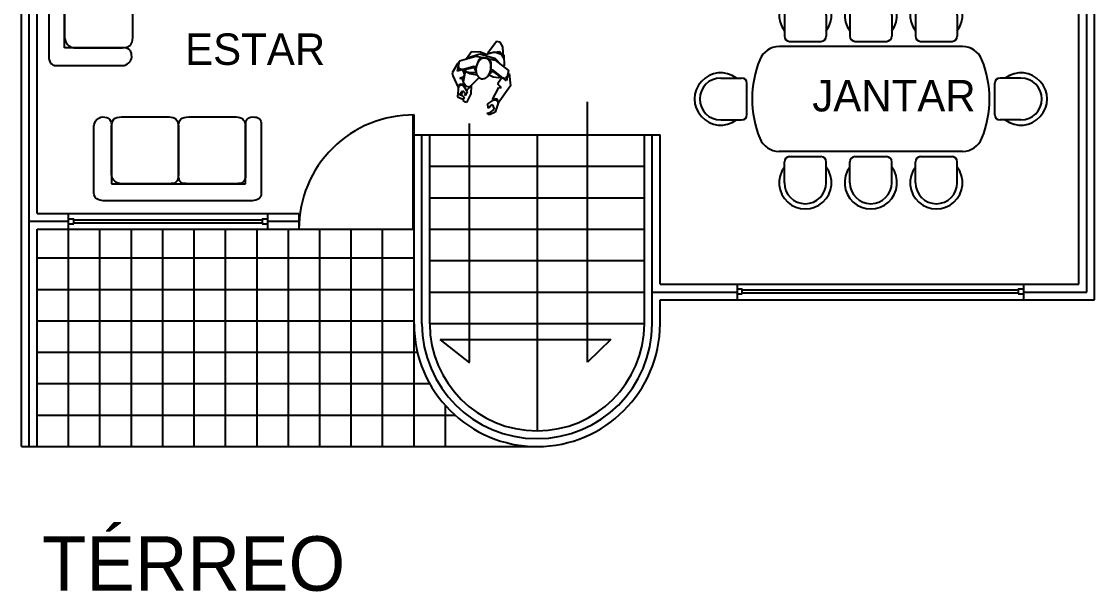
# Model space of a CAD drawing. Header units: millimetres. Extents: x 686.5 to 717.1, y 236.1 to 261.6.
# Drawn here: x 708.612 to 711.175, y 240.579 to 241.94 of the extents above; entities that cross this region are included whole.
import ezdxf

# ---------------------------------------------------------------- set-up
doc = ezdxf.new("R2010")
doc.units = ezdxf.units.MM
doc.linetypes.add('ACAD_ISO04W100', pattern=[30.5, 24, -3, 0.5, -3])
for name, color, linetype in [('3', 1, 'Continuous'), ('EJE', 4, 'ACAD_ISO04W100'), ('ESCALERAS', 5, 'Continuous'), ('LETREROS', 31, 'Continuous'), ('MUE', 2, 'Continuous'), ('MURO1', 3, 'Continuous'), ('PUERTAS', 191, 'Continuous'), ('VENTANAS', 111, 'Continuous')]:
    doc.layers.add(name, color=color, linetype=linetype)

# ---------------------------------------------------------------- blocks, each defined once
blk = doc.blocks.new('PERSON')
at = {"layer": '3', "color": 2, "linetype": 'Continuous'}
for p, q in [((-0.267, 0.155), (-0.255, 0.255)), ((-0.255, 0.255), (-0.208, 0.292)), ((-0.208, 0.267), (-0.243, 0.23)), ((-0.243, 0.23), (-0.22, 0.192)), ((-0.208, 0.292), (-0.184, 0.28)), ((-0.184, 0.28), (-0.208, 0.267)), ((-0.196, 0.217), (-0.184, 0.23)), ((-0.196, 0.205), (-0.196, 0.217)), ((-0.184, 0.23), (-0.172, 0.192)), ((0.006, 0.13), (0.03, 0.217)), ((0.03, 0.217), (0.042, 0.217)), ((0.042, 0.217), (0.065, 0.205)), ((-0.338, 0.005), (-0.267, 0.167)), ((-0.267, 0.167), (-0.255, 0.13)), ((-0.243, 0.142), (-0.267, 0.155)), ((-0.255, 0.13), (-0.232, 0.13)), ((-0.208, 0.142), (-0.243, 0.017)), ((-0.22, 0.142), (-0.243, 0.142)), ((-0.232, 0.13), (-0.208, 0.142)), ((-0.22, 0.192), (-0.196, 0.205)), ((-0.172, 0.192), (-0.22, 0.142)), ((0.018, 0.055), (0.006, 0.13)), ((0.053, 0.105), (0.018, 0.055)), ((0.053, 0.155), (0.042, 0.117)), ((0.042, 0.117), (0.089, 0.067)), ((0.077, 0.192), (0.053, 0.18)), ((0.053, 0.18), (0.077, 0.167)), ((0.065, 0.142), (0.053, 0.155)), ((0.089, 0.067), (0.053, 0.105)), ((0.065, 0.205), (0.072, 0.19)), ((0.065, 0.13), (0.065, 0.142)), ((0.089, 0.117), (0.065, 0.13)), ((0.125, 0.18), (0.077, 0.192)), ((0.077, 0.167), (0.113, 0.155)), ((0.084, 0.165), (0.089, 0.155)), ((0.113, 0.155), (0.089, 0.117)), ((0.089, 0.155), (0.089, 0.117)), ((0.137, 0.08), (0.125, 0.18)), ((-0.35, -0.02), (-0.338, 0.005)), ((-0.267, 0.017), (-0.255, 0.005)), ((-0.243, 0.017), (-0.267, 0.017)), ((-0.255, 0.005), (-0.232, -0.008)), ((0.006, 0.03), (-0.041, -0.039)), ((0.03, 0.067), (0.006, 0.03)), ((0.065, 0.067), (0.03, 0.067)), ((0.101, 0.03), (0.065, 0.067)), ((0.077, 0.067), (0.113, 0.005)), ((0.101, 0.055), (0.077, 0.067)), ((0.089, 0.067), (0.113, 0.067)), ((0.125, 0.055), (0.101, 0.055)), ((0.101, -0.07), (0.101, 0.03)), ((0.113, 0.067), (0.137, 0.08)), ((0.113, 0.005), (0.137, 0.005)), ((0.137, 0.092), (0.125, 0.055)), ((0.137, 0.005), (0.125, -0.008)), ((0.208, -0.008), (0.137, 0.092)), ((-0.315, -0.133), (-0.35, -0.02)), ((-0.291, -0.083), (-0.315, -0.133)), ((-0.303, -0.158), (-0.303, -0.058)), ((-0.303, -0.058), (-0.16, -0.133)), ((-0.255, -0.083), (-0.291, -0.083)), ((-0.232, -0.033), (-0.255, -0.083)), ((-0.243, -0.083), (-0.22, -0.07)), ((-0.16, -0.12), (-0.243, -0.083)), ((-0.232, -0.008), (-0.232, -0.033)), ((-0.22, -0.07), (-0.172, -0.07)), ((-0.172, -0.07), (-0.125, -0.083)), ((-0.125, -0.083), (-0.148, -0.108)), ((-0.019, -0.058), (0.053, -0.058)), ((0.042, -0.07), (-0.006, -0.083)), ((-0.006, -0.083), (0.018, -0.108)), ((0.03, -0.133), (0.172, -0.058)), ((0.03, -0.12), (0.113, -0.083)), ((0.089, -0.07), (0.042, -0.07)), ((0.053, -0.058), (0.101, -0.07)), ((0.113, -0.083), (0.089, -0.07)), ((0.125, -0.008), (0.101, -0.02)), ((0.101, -0.02), (0.101, -0.045)), ((0.101, -0.045), (0.125, -0.083)), ((0.125, -0.083), (0.16, -0.083)), ((0.16, -0.083), (0.184, -0.133)), ((0.172, -0.058), (0.172, -0.158)), ((0.184, -0.133), (0.22, -0.033)), ((0.22, -0.033), (0.208, -0.008)), ((-0.303, -0.158), (-0.303, -0.158)), ((-0.16, -0.233), (-0.303, -0.158)), ((-0.232, -0.295), (-0.255, -0.195)), ((-0.255, -0.195), (-0.232, -0.195)), ((-0.232, -0.195), (-0.16, -0.245)), ((-0.148, -0.12), (-0.16, -0.12)), ((-0.16, -0.133), (-0.137, -0.133)), ((-0.137, -0.108), (-0.148, -0.12)), ((-0.148, -0.108), (-0.137, -0.108)), ((-0.137, -0.133), (-0.125, -0.208)), ((-0.006, -0.208), (0.006, -0.133)), ((-0.006, -0.258), (0.113, -0.195)), ((0.006, -0.108), (0.018, -0.12)), ((0.018, -0.108), (0.006, -0.108)), ((0.006, -0.133), (0.03, -0.133)), ((0.018, -0.12), (0.03, -0.12)), ((0.172, -0.158), (0.03, -0.233)), ((0.113, -0.195), (0.077, -0.27)), ((0.172, -0.158), (0.172, -0.158)), ((-0.232, -0.27), (-0.208, -0.37)), ((-0.184, -0.32), (-0.232, -0.27)), ((-0.137, -0.308), (-0.232, -0.295)), ((-0.077, -0.283), (-0.184, -0.32)), ((0.03, -0.233), (-0.16, -0.233)), ((-0.16, -0.245), (-0.006, -0.258)), ((-0.065, -0.27), (-0.137, -0.308)), ((-0.137, -0.408), (-0.077, -0.283)), ((-0.125, -0.208), (-0.089, -0.233)), ((-0.089, -0.233), (-0.03, -0.233)), ((-0.006, -0.283), (-0.065, -0.27)), ((-0.03, -0.233), (-0.006, -0.208)), ((0.077, -0.27), (-0.006, -0.283)), ((-0.208, -0.37), (-0.172, -0.408)), ((-0.172, -0.408), (-0.137, -0.408))]:
    blk.add_line(p, q, dxfattribs=at)
for centre, radius, start, end in [((0.004, -0.133), 0.141, 163.6556, 180), ((-0.03, -0.123), 0.105, 144.7016, 163.6556), ((-0.052, -0.107), 0.0785, 120.3297, 144.7016), ((-0.066, -0.084), 0.0511, 90, 120.3297), ((-0.066, -0.084), 0.0511, 59.6703, 90), ((-0.08, -0.107), 0.0785, 35.2984, 59.6703), ((-0.101, -0.123), 0.105, 16.3444, 35.2984), ((-0.136, -0.133), 0.141, 360, 16.3444), ((0.004, -0.133), 0.141, 180, 196.3444), ((-0.03, -0.143), 0.105, 196.3444, 215.2984), ((-0.052, -0.159), 0.0785, 215.2984, 239.6703), ((-0.08, -0.159), 0.0785, 300.3297, 324.7016), ((-0.101, -0.143), 0.105, 324.7016, 343.6556), ((-0.136, -0.133), 0.141, 343.6556, 0), ((-0.066, -0.182), 0.0511, 239.6703, 270), ((-0.066, -0.182), 0.0511, 270, 300.3297)]:
    blk.add_arc(centre, radius, start, end, dxfattribs=at)
blk = doc.blocks.new('COMEDOR1')
at = {"layer": '3', "color": 2}
for p, q in [((-0.837, 0.826), (-0.837, 0.626)), ((-0.437, 0.826), (-0.437, 0.626)), ((-0.211, 0.826), (-0.211, 0.626)), ((0.189, 0.826), (0.189, 0.626)), ((0.415, 0.826), (0.415, 0.626)), ((0.815, 0.826), (0.815, 0.626)), ((0.865, 0.526), (-0.887, 0.526)), ((-0.787, 0.576), (-0.487, 0.576)), ((-0.161, 0.576), (0.139, 0.576)), ((0.465, 0.576), (0.765, 0.576)), ((-1.445, 0.226), (-1.245, 0.226)), ((1.423, 0.226), (1.223, 0.226)), ((-1.195, -0.124), (-1.195, 0.176)), ((1.173, -0.124), (1.173, 0.176)), ((-1.445, -0.174), (-1.245, -0.174)), ((1.423, -0.174), (1.223, -0.174)), ((0.865, -0.474), (-0.887, -0.474)), ((-0.837, -0.774), (-0.837, -0.574)), ((-0.787, -0.524), (-0.487, -0.524)), ((-0.437, -0.774), (-0.437, -0.574)), ((-0.211, -0.774), (-0.211, -0.574)), ((-0.161, -0.524), (0.139, -0.524)), ((0.189, -0.774), (0.189, -0.574)), ((0.415, -0.774), (0.415, -0.574)), ((0.465, -0.524), (0.765, -0.524)), ((0.815, -0.774), (0.815, -0.574))]:
    blk.add_line(p, q, dxfattribs=at)
for centre, radius, start, end in [((-0.637, 0.826), 0.25, 323.1301, 216.8699), ((-0.637, 0.826), 0.2, 360, 180), ((-0.011, 0.826), 0.25, 323.1301, 216.8699), ((-0.011, 0.826), 0.2, 360, 180), ((0.615, 0.826), 0.25, 323.1301, 216.8699), ((0.615, 0.826), 0.2, 360, 180), ((-0.787, 0.626), 0.05, 180, 270), ((-0.487, 0.626), 0.05, 270, 360), ((-0.161, 0.626), 0.05, 180, 270), ((0.139, 0.626), 0.05, 270, 360), ((0.465, 0.626), 0.05, 180, 270), ((0.765, 0.626), 0.05, 270, 360), ((-0.887, 0.326), 0.2, 90, 157.9757), ((0.865, 0.326), 0.2, 22.0243, 90), ((-0.145, 0.026), 1, 157.9757, 202.0243), ((0.123, 0.026), 1, 337.9757, 22.0243), ((-1.445, 0.026), 0.25, 53.1301, 306.8699), ((-1.445, 0.026), 0.2, 90, 270), ((-1.245, 0.176), 0.05, 360, 90), ((1.223, 0.176), 0.05, 90, 180), ((1.423, 0.026), 0.25, 233.1301, 126.8699), ((1.423, 0.026), 0.2, 270, 90), ((-1.245, -0.124), 0.05, 270, 360), ((1.223, -0.124), 0.05, 180, 270), ((-0.887, -0.274), 0.2, 202.0243, 270), ((0.865, -0.274), 0.2, 270, 337.9757), ((-0.787, -0.574), 0.05, 90, 180), ((-0.487, -0.574), 0.05, 360, 90), ((-0.161, -0.574), 0.05, 90, 180), ((0.139, -0.574), 0.05, 360, 90), ((0.465, -0.574), 0.05, 90, 180), ((0.765, -0.574), 0.05, 360, 90), ((-0.637, -0.774), 0.25, 143.1301, 36.8699), ((-0.011, -0.774), 0.25, 143.1301, 36.8699), ((0.615, -0.774), 0.25, 143.1301, 36.8699), ((-0.637, -0.774), 0.2, 180, 360), ((-0.011, -0.774), 0.2, 180, 360), ((0.615, -0.774), 0.2, 180, 360)]:
    blk.add_arc(centre, radius, start, end, dxfattribs=at)
blk = doc.blocks.new('SILLON3')
at = {"color": 2}
for p, q in [((-1.178, 0.212), (-1.184, 0.196)), ((-1.178, 0.212), (-1.184, 0.196)), ((-1.169, 0.223), (-1.178, 0.212)), ((-1.169, 0.223), (-1.178, 0.212)), ((-1.164, 0.227), (-1.169, 0.223)), ((-1.164, 0.227), (-1.169, 0.223)), ((-1.157, 0.231), (-1.164, 0.227)), ((-1.157, 0.231), (-1.164, 0.227)), ((-1.151, 0.235), (-1.157, 0.231)), ((-1.151, 0.235), (-1.157, 0.231)), ((-1.144, 0.237), (-1.151, 0.235)), ((-1.144, 0.237), (-1.151, 0.235)), ((-1.127, 0.24), (-1.144, 0.237)), ((-1.127, 0.24), (-1.144, 0.237)), ((-1.109, 0.241), (-1.127, 0.24)), ((-1.109, 0.241), (-1.127, 0.24)), ((-1.096, 0.24), (-1.109, 0.241)), ((-1.096, 0.24), (-1.109, 0.241)), ((-1.086, 0.238), (-1.096, 0.24)), ((-1.086, 0.238), (-1.096, 0.24)), ((-1.076, 0.235), (-1.086, 0.238)), ((-1.076, 0.235), (-1.086, 0.238)), ((-1.068, 0.231), (-1.076, 0.235)), ((-1.068, 0.231), (-1.076, 0.235)), ((-1.061, 0.225), (-1.068, 0.231)), ((-1.061, 0.225), (-1.068, 0.231)), ((-1.055, 0.22), (-1.061, 0.225)), ((-1.055, 0.22), (-1.061, 0.225)), ((-1.05, 0.214), (-1.055, 0.22)), ((-1.05, 0.214), (-1.055, 0.22)), ((-1.046, 0.206), (-1.05, 0.214)), ((-1.046, 0.206), (-1.05, 0.214)), ((-1.041, 0.192), (-1.046, 0.206)), ((-1.041, 0.192), (-1.046, 0.206)), ((-1.018, 0.209), (-1.023, 0.201)), ((-1.018, 0.209), (-1.023, 0.201)), ((-1.012, 0.215), (-1.018, 0.209)), ((-1.012, 0.215), (-1.018, 0.209)), ((-1.007, 0.222), (-1.012, 0.215)), ((-1.007, 0.222), (-1.012, 0.215)), ((-1, 0.226), (-1.007, 0.222)), ((-1, 0.226), (-1.007, 0.222)), ((-0.984, 0.234), (-1, 0.226)), ((-0.984, 0.234), (-1, 0.226)), ((-0.967, 0.239), (-0.984, 0.234)), ((-0.967, 0.239), (-0.984, 0.234)), ((-0.948, 0.241), (-0.967, 0.239)), ((-0.948, 0.241), (-0.967, 0.239)), ((-0.492, 0.241), (-0.948, 0.241)), ((-0.492, 0.241), (-0.948, 0.241)), ((-0.492, 0.241), (-0.492, 0.241)), ((-0.467, 0.239), (-0.492, 0.241)), ((-0.467, 0.239), (-0.492, 0.241)), ((-0.447, 0.234), (-0.467, 0.239)), ((-0.447, 0.234), (-0.467, 0.239)), ((-0.442, 0.232), (-0.447, 0.234)), ((-0.442, 0.232), (-0.447, 0.234)), ((-0.438, 0.23), (-0.442, 0.232)), ((-0.438, 0.23), (-0.442, 0.232)), ((-0.429, 0.226), (-0.438, 0.23)), ((-0.429, 0.226), (-0.438, 0.23)), ((-0.423, 0.222), (-0.429, 0.226)), ((-0.423, 0.222), (-0.429, 0.226)), ((-0.416, 0.215), (-0.423, 0.222)), ((-0.416, 0.215), (-0.423, 0.222)), ((-0.411, 0.209), (-0.416, 0.215)), ((-0.411, 0.209), (-0.416, 0.215)), ((-0.406, 0.201), (-0.411, 0.209)), ((-0.406, 0.201), (-0.411, 0.209)), ((-0.374, 0.209), (-0.379, 0.201)), ((-0.374, 0.209), (-0.379, 0.201)), ((-0.37, 0.215), (-0.374, 0.209)), ((-0.37, 0.215), (-0.374, 0.209)), ((-0.363, 0.222), (-0.37, 0.215)), ((-0.363, 0.222), (-0.37, 0.215)), ((-0.356, 0.226), (-0.363, 0.222)), ((-0.356, 0.226), (-0.363, 0.222)), ((-0.342, 0.234), (-0.356, 0.226)), ((-0.342, 0.234), (-0.356, 0.226)), ((-0.324, 0.239), (-0.342, 0.234)), ((-0.324, 0.239), (-0.342, 0.234)), ((-0.305, 0.241), (-0.324, 0.239)), ((-0.305, 0.241), (-0.324, 0.239)), ((0.151, 0.241), (-0.305, 0.241)), ((0.151, 0.241), (-0.305, 0.241)), ((0.151, 0.241), (0.151, 0.241)), ((0.176, 0.239), (0.151, 0.241)), ((0.176, 0.239), (0.151, 0.241)), ((0.196, 0.234), (0.176, 0.239)), ((0.196, 0.234), (0.176, 0.239)), ((0.201, 0.232), (0.196, 0.234)), ((0.201, 0.232), (0.196, 0.234)), ((0.205, 0.23), (0.201, 0.232)), ((0.205, 0.23), (0.201, 0.232)), ((0.213, 0.226), (0.205, 0.23)), ((0.213, 0.226), (0.205, 0.23)), ((0.22, 0.222), (0.213, 0.226)), ((0.22, 0.222), (0.213, 0.226)), ((0.227, 0.215), (0.22, 0.222)), ((0.227, 0.215), (0.22, 0.222)), ((0.232, 0.209), (0.227, 0.215)), ((0.232, 0.209), (0.227, 0.215)), ((0.237, 0.201), (0.232, 0.209)), ((0.237, 0.201), (0.232, 0.209)), ((0.268, 0.209), (0.264, 0.201)), ((0.268, 0.209), (0.264, 0.201)), ((0.273, 0.215), (0.268, 0.209)), ((0.273, 0.215), (0.268, 0.209)), ((0.28, 0.222), (0.273, 0.215)), ((0.28, 0.222), (0.273, 0.215)), ((0.287, 0.226), (0.28, 0.222)), ((0.287, 0.226), (0.28, 0.222)), ((0.301, 0.234), (0.287, 0.226)), ((0.301, 0.234), (0.287, 0.226)), ((0.319, 0.239), (0.301, 0.234)), ((0.319, 0.239), (0.301, 0.234)), ((0.338, 0.241), (0.319, 0.239)), ((0.338, 0.241), (0.319, 0.239)), ((0.794, 0.241), (0.338, 0.241)), ((0.794, 0.241), (0.338, 0.241)), ((0.794, 0.241), (0.794, 0.241)), ((0.819, 0.239), (0.794, 0.241)), ((0.819, 0.239), (0.794, 0.241)), ((0.839, 0.234), (0.819, 0.239)), ((0.839, 0.234), (0.819, 0.239)), ((0.844, 0.232), (0.839, 0.234)), ((0.844, 0.232), (0.839, 0.234)), ((0.848, 0.23), (0.844, 0.232)), ((0.848, 0.23), (0.844, 0.232)), ((0.856, 0.226), (0.848, 0.23)), ((0.856, 0.226), (0.848, 0.23)), ((0.863, 0.222), (0.856, 0.226)), ((0.863, 0.222), (0.856, 0.226)), ((0.87, 0.215), (0.863, 0.222)), ((0.87, 0.215), (0.863, 0.222)), ((0.875, 0.209), (0.87, 0.215)), ((0.875, 0.209), (0.87, 0.215)), ((0.879, 0.201), (0.875, 0.209)), ((0.879, 0.201), (0.875, 0.209)), ((0.91, 0.208), (0.906, 0.201)), ((0.91, 0.208), (0.906, 0.201)), ((0.915, 0.213), (0.91, 0.208)), ((0.915, 0.213), (0.91, 0.208)), ((0.922, 0.218), (0.915, 0.213)), ((0.922, 0.218), (0.915, 0.213)), ((0.93, 0.223), (0.922, 0.218)), ((0.93, 0.223), (0.922, 0.218)), ((0.937, 0.225), (0.93, 0.223)), ((0.937, 0.225), (0.93, 0.223)), ((0.947, 0.228), (0.937, 0.225)), ((0.947, 0.228), (0.937, 0.225)), ((0.958, 0.23), (0.947, 0.228)), ((0.958, 0.23), (0.947, 0.228)), ((0.982, 0.232), (0.958, 0.23)), ((0.982, 0.232), (0.958, 0.23)), ((0.995, 0.23), (0.982, 0.232)), ((0.995, 0.23), (0.982, 0.232)), ((1.01, 0.224), (0.995, 0.23)), ((1.01, 0.224), (0.995, 0.23)), ((1.023, 0.216), (1.01, 0.224)), ((1.023, 0.216), (1.01, 0.224)), ((1.035, 0.204), (1.023, 0.216)), ((1.035, 0.204), (1.023, 0.216)), ((-1.188, 0.176), (-1.189, 0.152)), ((-1.188, 0.176), (-1.189, 0.152)), ((-1.189, 0.152), (-1.189, -0.491)), ((-1.189, 0.152), (-1.189, 0.152)), ((-1.189, 0.152), (-1.189, -0.491)), ((-1.184, 0.196), (-1.188, 0.176)), ((-1.184, 0.196), (-1.188, 0.176)), ((-1.039, 0.177), (-1.041, 0.192)), ((-1.039, 0.177), (-1.041, 0.192)), ((-1.038, 0.164), (-1.039, 0.177)), ((-1.038, 0.164), (-1.039, 0.177)), ((-1.036, 0.166), (-1.038, 0.143)), ((-1.036, 0.166), (-1.038, 0.143)), ((-1.038, 0.152), (-1.038, 0.164)), ((-1.038, 0.152), (-1.038, 0.164)), ((-1.038, -0.411), (-1.038, 0.152)), ((-1.038, -0.411), (-1.038, 0.152)), ((-1.038, 0.143), (-1.038, -0.322)), ((-1.038, 0.143), (-1.038, 0.143)), ((-1.038, 0.143), (-1.038, -0.322)), ((-1.034, 0.175), (-1.036, 0.166)), ((-1.034, 0.175), (-1.036, 0.166)), ((-1.031, 0.185), (-1.034, 0.175)), ((-1.031, 0.185), (-1.034, 0.175)), ((-1.023, 0.201), (-1.031, 0.185)), ((-1.023, 0.201), (-1.031, 0.185)), ((-0.402, 0.194), (-0.406, 0.201)), ((-0.402, 0.194), (-0.406, 0.201)), ((-0.4, 0.185), (-0.402, 0.194)), ((-0.4, 0.185), (-0.402, 0.194)), ((-0.395, 0.166), (-0.4, 0.185)), ((-0.395, 0.166), (-0.4, 0.185)), ((-0.394, 0.143), (-0.395, 0.166)), ((-0.394, 0.143), (-0.395, 0.166)), ((-0.392, 0.166), (-0.394, 0.143)), ((-0.392, 0.166), (-0.394, 0.143)), ((-0.394, 0.143), (-0.394, -0.322)), ((-0.394, 0.143), (-0.394, 0.143)), ((-0.394, 0.143), (-0.394, -0.322)), ((-0.394, -0.322), (-0.394, 0.143)), ((-0.394, -0.322), (-0.394, 0.143)), ((-0.39, 0.175), (-0.392, 0.166)), ((-0.39, 0.175), (-0.392, 0.166)), ((-0.387, 0.185), (-0.39, 0.175)), ((-0.387, 0.185), (-0.39, 0.175)), ((-0.384, 0.194), (-0.387, 0.185)), ((-0.384, 0.194), (-0.387, 0.185)), ((-0.379, 0.201), (-0.384, 0.194)), ((-0.379, 0.201), (-0.384, 0.194)), ((0.24, 0.194), (0.237, 0.201)), ((0.24, 0.194), (0.237, 0.201)), ((0.243, 0.185), (0.24, 0.194)), ((0.243, 0.185), (0.24, 0.194)), ((0.248, 0.166), (0.243, 0.185)), ((0.248, 0.166), (0.243, 0.185)), ((0.249, 0.143), (0.248, 0.166)), ((0.249, 0.143), (0.248, 0.166)), ((0.251, 0.166), (0.249, 0.143)), ((0.251, 0.166), (0.249, 0.143)), ((0.249, -0.322), (0.249, 0.143)), ((0.249, -0.322), (0.249, 0.143)), ((0.249, 0.143), (0.249, -0.322)), ((0.249, 0.143), (0.249, 0.143)), ((0.249, 0.143), (0.249, -0.322)), ((0.253, 0.175), (0.251, 0.166)), ((0.253, 0.175), (0.251, 0.166)), ((0.256, 0.185), (0.253, 0.175)), ((0.256, 0.185), (0.253, 0.175)), ((0.259, 0.194), (0.256, 0.185)), ((0.259, 0.194), (0.256, 0.185)), ((0.264, 0.201), (0.259, 0.194)), ((0.264, 0.201), (0.259, 0.194)), ((0.883, 0.194), (0.879, 0.201)), ((0.883, 0.194), (0.879, 0.201)), ((0.886, 0.185), (0.883, 0.194)), ((0.886, 0.185), (0.883, 0.194)), ((0.891, 0.166), (0.886, 0.185)), ((0.891, 0.166), (0.886, 0.185)), ((0.892, 0.143), (0.891, 0.166)), ((0.892, 0.143), (0.891, 0.166)), ((0.893, 0.163), (0.892, 0.143)), ((0.893, 0.163), (0.892, 0.143)), ((0.892, -0.322), (0.892, 0.143)), ((0.892, -0.322), (0.892, 0.143)), ((0.892, 0.143), (0.892, -0.411)), ((0.892, 0.143), (0.892, 0.143)), ((0.892, 0.143), (0.892, -0.411)), ((0.896, 0.18), (0.893, 0.163)), ((0.896, 0.18), (0.893, 0.163)), ((0.902, 0.195), (0.896, 0.18)), ((0.902, 0.195), (0.896, 0.18)), ((0.906, 0.201), (0.902, 0.195)), ((0.906, 0.201), (0.902, 0.195)), ((1.045, 0.191), (1.035, 0.204)), ((1.045, 0.191), (1.035, 0.204)), ((1.054, 0.176), (1.045, 0.191)), ((1.054, 0.176), (1.045, 0.191)), ((1.058, 0.168), (1.054, 0.176)), ((1.058, 0.168), (1.054, 0.176)), ((1.06, 0.16), (1.058, 0.168)), ((1.06, 0.16), (1.058, 0.168)), ((1.062, 0.143), (1.06, 0.16)), ((1.062, 0.143), (1.06, 0.16)), ((1.062, -0.491), (1.062, 0.143)), ((1.062, -0.491), (1.062, 0.143)), ((-1.038, -0.322), (-1.036, -0.343)), ((-1.038, -0.322), (-1.036, -0.343)), ((-1.036, -0.343), (-1.034, -0.353)), ((-1.036, -0.343), (-1.034, -0.353)), ((-1.034, -0.353), (-1.031, -0.361)), ((-1.034, -0.353), (-1.031, -0.361)), ((-1.031, -0.361), (-1.023, -0.377)), ((-1.031, -0.361), (-1.023, -0.377)), ((-1.023, -0.377), (-1.021, -0.381)), ((-1.023, -0.377), (-1.021, -0.381)), ((-1.021, -0.381), (-1.018, -0.384)), ((-1.021, -0.381), (-1.018, -0.384)), ((-1.018, -0.384), (-1.012, -0.389)), ((-1.018, -0.384), (-1.012, -0.389)), ((-1.012, -0.389), (-1, -0.399)), ((-1.012, -0.389), (-1, -0.399)), ((-1, -0.399), (-0.984, -0.406)), ((-1, -0.399), (-0.984, -0.406)), ((-0.984, -0.406), (-0.967, -0.41)), ((-0.984, -0.406), (-0.967, -0.41)), ((-0.967, -0.41), (-0.948, -0.411)), ((-0.967, -0.41), (-0.948, -0.411)), ((-0.492, -0.411), (-0.467, -0.41)), ((-0.492, -0.411), (-0.467, -0.41)), ((-0.467, -0.41), (-0.447, -0.406)), ((-0.467, -0.41), (-0.447, -0.406)), ((-0.447, -0.406), (-0.438, -0.403)), ((-0.447, -0.406), (-0.438, -0.403)), ((-0.438, -0.403), (-0.429, -0.399)), ((-0.438, -0.403), (-0.429, -0.399)), ((-0.429, -0.399), (-0.423, -0.394)), ((-0.429, -0.399), (-0.423, -0.394)), ((-0.423, -0.394), (-0.419, -0.392)), ((-0.423, -0.394), (-0.419, -0.392)), ((-0.419, -0.392), (-0.416, -0.389)), ((-0.419, -0.392), (-0.416, -0.389)), ((-0.416, -0.389), (-0.406, -0.377)), ((-0.416, -0.389), (-0.406, -0.377)), ((-0.406, -0.377), (-0.402, -0.37)), ((-0.406, -0.377), (-0.402, -0.37)), ((-0.402, -0.37), (-0.4, -0.361)), ((-0.402, -0.37), (-0.4, -0.361)), ((-0.4, -0.361), (-0.395, -0.343)), ((-0.4, -0.361), (-0.395, -0.343)), ((-0.395, -0.343), (-0.394, -0.322)), ((-0.395, -0.343), (-0.394, -0.322)), ((-0.394, -0.322), (-0.392, -0.343)), ((-0.394, -0.322), (-0.392, -0.343)), ((-0.394, -0.322), (-0.394, -0.322)), ((-0.392, -0.343), (-0.39, -0.353)), ((-0.392, -0.343), (-0.39, -0.353)), ((-0.39, -0.353), (-0.387, -0.361)), ((-0.39, -0.353), (-0.387, -0.361)), ((-0.387, -0.361), (-0.384, -0.37)), ((-0.387, -0.361), (-0.384, -0.37)), ((-0.384, -0.37), (-0.379, -0.377)), ((-0.384, -0.37), (-0.379, -0.377)), ((-0.379, -0.377), (-0.37, -0.389)), ((-0.379, -0.377), (-0.37, -0.389)), ((-0.37, -0.389), (-0.363, -0.394)), ((-0.37, -0.389), (-0.363, -0.394)), ((-0.363, -0.394), (-0.356, -0.399)), ((-0.363, -0.394), (-0.356, -0.399)), ((-0.356, -0.399), (-0.342, -0.406)), ((-0.356, -0.399), (-0.342, -0.406)), ((-0.342, -0.406), (-0.324, -0.41)), ((-0.342, -0.406), (-0.324, -0.41)), ((-0.324, -0.41), (-0.305, -0.411)), ((-0.324, -0.41), (-0.305, -0.411)), ((0.151, -0.411), (0.176, -0.41)), ((0.151, -0.411), (0.176, -0.41)), ((0.176, -0.41), (0.196, -0.406)), ((0.176, -0.41), (0.196, -0.406)), ((0.196, -0.406), (0.205, -0.403)), ((0.196, -0.406), (0.205, -0.403)), ((0.205, -0.403), (0.213, -0.399)), ((0.205, -0.403), (0.213, -0.399)), ((0.213, -0.399), (0.22, -0.394)), ((0.213, -0.399), (0.22, -0.394)), ((0.22, -0.394), (0.224, -0.392)), ((0.22, -0.394), (0.224, -0.392)), ((0.224, -0.392), (0.227, -0.389)), ((0.224, -0.392), (0.227, -0.389)), ((0.227, -0.389), (0.237, -0.377)), ((0.227, -0.389), (0.237, -0.377)), ((0.237, -0.377), (0.24, -0.37)), ((0.237, -0.377), (0.24, -0.37)), ((0.24, -0.37), (0.243, -0.361)), ((0.24, -0.37), (0.243, -0.361)), ((0.243, -0.361), (0.248, -0.343)), ((0.243, -0.361), (0.248, -0.343)), ((0.248, -0.343), (0.249, -0.322)), ((0.248, -0.343), (0.249, -0.322)), ((0.249, -0.322), (0.249, -0.322)), ((0.249, -0.322), (0.251, -0.343)), ((0.249, -0.322), (0.251, -0.343)), ((0.251, -0.343), (0.253, -0.353)), ((0.251, -0.343), (0.253, -0.353)), ((0.253, -0.353), (0.256, -0.361)), ((0.253, -0.353), (0.256, -0.361)), ((0.256, -0.361), (0.259, -0.37)), ((0.256, -0.361), (0.259, -0.37)), ((0.259, -0.37), (0.264, -0.377)), ((0.259, -0.37), (0.264, -0.377)), ((0.264, -0.377), (0.273, -0.389)), ((0.264, -0.377), (0.273, -0.389)), ((0.273, -0.389), (0.28, -0.394)), ((0.273, -0.389), (0.28, -0.394)), ((0.28, -0.394), (0.287, -0.399)), ((0.28, -0.394), (0.287, -0.399)), ((0.287, -0.399), (0.301, -0.406)), ((0.287, -0.399), (0.301, -0.406)), ((0.301, -0.406), (0.319, -0.41)), ((0.301, -0.406), (0.319, -0.41)), ((0.319, -0.41), (0.338, -0.411)), ((0.319, -0.41), (0.338, -0.411)), ((0.794, -0.411), (0.811, -0.409)), ((0.794, -0.411), (0.811, -0.409)), ((0.811, -0.409), (0.828, -0.403)), ((0.811, -0.409), (0.828, -0.403)), ((0.828, -0.403), (0.836, -0.399)), ((0.828, -0.403), (0.836, -0.399)), ((0.836, -0.399), (0.845, -0.394)), ((0.836, -0.399), (0.845, -0.394)), ((0.845, -0.394), (0.852, -0.388)), ((0.845, -0.394), (0.852, -0.388)), ((0.852, -0.388), (0.86, -0.383)), ((0.852, -0.388), (0.86, -0.383)), ((0.86, -0.383), (0.867, -0.377)), ((0.86, -0.383), (0.867, -0.377)), ((0.867, -0.377), (0.873, -0.369)), ((0.867, -0.377), (0.873, -0.369)), ((0.873, -0.369), (0.883, -0.355)), ((0.873, -0.369), (0.883, -0.355)), ((0.883, -0.355), (0.89, -0.338)), ((0.883, -0.355), (0.89, -0.338)), ((0.89, -0.338), (0.892, -0.322)), ((0.89, -0.338), (0.892, -0.322)), ((0.892, -0.322), (0.892, -0.322)), ((-1.189, -0.491), (-1.187, -0.509)), ((-1.189, -0.491), (-1.187, -0.509)), ((-1.187, -0.509), (-1.185, -0.518)), ((-1.187, -0.509), (-1.185, -0.518)), ((-1.038, -0.411), (-1.038, -0.411)), ((0.892, -0.411), (-1.038, -0.411)), ((0.892, -0.411), (-1.038, -0.411)), ((-0.948, -0.411), (-0.948, -0.411)), ((-0.948, -0.411), (-0.492, -0.411)), ((-0.948, -0.411), (-0.492, -0.411)), ((-0.305, -0.411), (-0.305, -0.411)), ((-0.305, -0.411), (0.151, -0.411)), ((-0.305, -0.411), (0.151, -0.411)), ((0.338, -0.411), (0.338, -0.411)), ((0.338, -0.411), (0.794, -0.411)), ((0.338, -0.411), (0.794, -0.411)), ((1.058, -0.514), (1.06, -0.507)), ((1.058, -0.514), (1.06, -0.507)), ((1.06, -0.507), (1.062, -0.491)), ((1.06, -0.507), (1.062, -0.491)), ((1.062, -0.491), (1.062, -0.491)), ((-1.185, -0.518), (-1.182, -0.525)), ((-1.185, -0.518), (-1.182, -0.525)), ((-1.182, -0.525), (-1.179, -0.531)), ((-1.182, -0.525), (-1.179, -0.531)), ((-1.179, -0.531), (-1.175, -0.537)), ((-1.179, -0.531), (-1.175, -0.537)), ((-1.175, -0.537), (-1.17, -0.542)), ((-1.175, -0.537), (-1.17, -0.542)), ((-1.17, -0.542), (-1.167, -0.545)), ((-1.17, -0.542), (-1.167, -0.545)), ((-1.167, -0.545), (-1.164, -0.547)), ((-1.167, -0.545), (-1.164, -0.547)), ((-1.164, -0.547), (-1.151, -0.554)), ((-1.164, -0.547), (-1.151, -0.554)), ((-1.151, -0.554), (-1.136, -0.558)), ((-1.151, -0.554), (-1.136, -0.558)), ((-1.136, -0.558), (-1.119, -0.561)), ((-1.136, -0.558), (-1.119, -0.561)), ((-1.119, -0.561), (-1.099, -0.562)), ((-1.119, -0.561), (-1.099, -0.562)), ((-1.099, -0.562), (0.972, -0.562)), ((-1.099, -0.562), (-1.099, -0.562)), ((-1.099, -0.562), (0.972, -0.562)), ((0.972, -0.562), (0.991, -0.561)), ((0.972, -0.562), (0.991, -0.561)), ((0.991, -0.561), (1.009, -0.557)), ((0.991, -0.561), (1.009, -0.557)), ((1.009, -0.557), (1.024, -0.552)), ((1.009, -0.557), (1.024, -0.552)), ((1.024, -0.552), (1.038, -0.544)), ((1.024, -0.552), (1.038, -0.544)), ((1.038, -0.544), (1.047, -0.533)), ((1.038, -0.544), (1.047, -0.533)), ((1.047, -0.533), (1.052, -0.527)), ((1.047, -0.533), (1.052, -0.527)), ((1.052, -0.527), (1.055, -0.521)), ((1.052, -0.527), (1.055, -0.521)), ((1.055, -0.521), (1.058, -0.514)), ((1.055, -0.521), (1.058, -0.514))]:
    blk.add_line(p, q, dxfattribs=at)
blk = doc.blocks.new('SILLON2')
at = {"color": 2}
for p, q in [((-0.746, 0.51), (-0.731, 0.515)), ((-0.746, 0.51), (-0.731, 0.515)), ((-0.731, 0.515), (-0.713, 0.518)), ((-0.731, 0.515), (-0.713, 0.518)), ((-0.713, 0.518), (-0.695, 0.52)), ((-0.713, 0.518), (-0.695, 0.52)), ((-0.695, 0.52), (0.728, 0.52)), ((-0.695, 0.52), (-0.695, 0.52)), ((-0.695, 0.52), (0.728, 0.52)), ((0.728, 0.52), (0.745, 0.518)), ((0.728, 0.52), (0.745, 0.518)), ((0.745, 0.518), (0.76, 0.515)), ((0.745, 0.518), (0.76, 0.515)), ((0.76, 0.515), (0.775, 0.51)), ((0.76, 0.515), (0.775, 0.51)), ((-0.783, 0.449), (-0.782, 0.464)), ((-0.783, 0.449), (-0.782, 0.464)), ((-0.783, -0.2), (-0.783, 0.449)), ((-0.783, -0.2), (-0.783, 0.449)), ((-0.782, 0.464), (-0.777, 0.479)), ((-0.782, 0.464), (-0.777, 0.479)), ((-0.777, 0.479), (-0.77, 0.491)), ((-0.777, 0.479), (-0.77, 0.491)), ((-0.77, 0.491), (-0.758, 0.501)), ((-0.77, 0.491), (-0.758, 0.501)), ((-0.758, 0.501), (-0.746, 0.51)), ((-0.758, 0.501), (-0.746, 0.51)), ((0.775, 0.51), (0.788, 0.501)), ((0.775, 0.51), (0.788, 0.501)), ((0.788, 0.501), (0.8, 0.491)), ((0.788, 0.501), (0.8, 0.491)), ((0.8, 0.491), (0.808, 0.479)), ((0.8, 0.491), (0.808, 0.479)), ((0.808, 0.479), (0.815, 0.464)), ((0.808, 0.479), (0.815, 0.464)), ((0.815, 0.464), (0.817, 0.449)), ((0.815, 0.464), (0.817, 0.449)), ((0.817, 0.449), (0.817, -0.192)), ((0.817, 0.449), (0.817, 0.449)), ((0.817, 0.449), (0.817, -0.192)), ((-0.633, 0.359), (-0.633, 0.359)), ((0.648, 0.359), (-0.633, 0.359)), ((-0.633, 0.359), (-0.633, -0.192)), ((-0.633, 0.359), (-0.633, -0.192)), ((0.648, 0.359), (-0.633, 0.359)), ((-0.631, 0.295), (-0.626, 0.314)), ((-0.631, 0.295), (-0.626, 0.314)), ((-0.626, 0.314), (-0.618, 0.331)), ((-0.626, 0.314), (-0.618, 0.331)), ((-0.618, 0.331), (-0.608, 0.342)), ((-0.618, 0.331), (-0.608, 0.342)), ((-0.608, 0.342), (-0.594, 0.351)), ((-0.608, 0.342), (-0.594, 0.351)), ((-0.594, 0.351), (-0.579, 0.356)), ((-0.594, 0.351), (-0.579, 0.356)), ((-0.579, 0.356), (-0.562, 0.357)), ((-0.579, 0.356), (-0.562, 0.357)), ((-0.562, 0.357), (-0.544, 0.359)), ((-0.562, 0.357), (-0.544, 0.359)), ((-0.544, 0.359), (-0.544, 0.359)), ((-0.544, 0.359), (-0.09, 0.359)), ((-0.544, 0.359), (-0.09, 0.359)), ((-0.09, 0.359), (-0.065, 0.357)), ((-0.09, 0.359), (-0.065, 0.357)), ((-0.065, 0.357), (-0.045, 0.356)), ((-0.065, 0.357), (-0.045, 0.356)), ((-0.045, 0.356), (-0.027, 0.351)), ((-0.045, 0.356), (-0.027, 0.351)), ((-0.027, 0.351), (-0.013, 0.342)), ((-0.027, 0.351), (-0.013, 0.342)), ((-0.013, 0.342), (-0.003, 0.331)), ((-0.013, 0.342), (-0.003, 0.331)), ((-0.003, 0.331), (0.003, 0.314)), ((-0.003, 0.331), (0.003, 0.314)), ((0.003, 0.314), (0.007, 0.295)), ((0.003, 0.314), (0.007, 0.295)), ((0.01, 0.295), (0.015, 0.314)), ((0.01, 0.295), (0.015, 0.314)), ((0.015, 0.314), (0.022, 0.331)), ((0.015, 0.314), (0.022, 0.331)), ((0.022, 0.331), (0.033, 0.342)), ((0.022, 0.331), (0.033, 0.342)), ((0.033, 0.342), (0.045, 0.351)), ((0.033, 0.342), (0.045, 0.351)), ((0.045, 0.351), (0.06, 0.356)), ((0.045, 0.351), (0.06, 0.356)), ((0.06, 0.356), (0.079, 0.357)), ((0.06, 0.356), (0.079, 0.357)), ((0.079, 0.357), (0.097, 0.359)), ((0.079, 0.357), (0.097, 0.359)), ((0.097, 0.359), (0.097, 0.359)), ((0.097, 0.359), (0.551, 0.359)), ((0.097, 0.359), (0.551, 0.359)), ((0.551, 0.359), (0.567, 0.357)), ((0.551, 0.359), (0.567, 0.357)), ((0.567, 0.357), (0.584, 0.352)), ((0.567, 0.357), (0.584, 0.352)), ((0.584, 0.352), (0.601, 0.346)), ((0.584, 0.352), (0.601, 0.346)), ((0.601, 0.346), (0.616, 0.334)), ((0.601, 0.346), (0.616, 0.334)), ((0.616, 0.334), (0.629, 0.322)), ((0.616, 0.334), (0.629, 0.322)), ((0.629, 0.322), (0.639, 0.307)), ((0.629, 0.322), (0.639, 0.307)), ((0.648, -0.192), (0.648, 0.359)), ((0.648, -0.192), (0.648, 0.359)), ((-0.633, 0.27), (-0.631, 0.295)), ((-0.633, 0.27), (-0.631, 0.295)), ((-0.633, -0.192), (-0.633, 0.27)), ((-0.633, -0.192), (-0.633, 0.27)), ((0.007, 0.295), (0.008, 0.27)), ((0.007, 0.295), (0.008, 0.27)), ((0.008, 0.27), (0.01, 0.295)), ((0.008, 0.27), (0.01, 0.295)), ((0.008, 0.27), (0.008, -0.192)), ((0.008, 0.27), (0.008, 0.27)), ((0.008, 0.27), (0.008, -0.192)), ((0.008, -0.192), (0.008, 0.27)), ((0.008, -0.192), (0.008, 0.27)), ((0.639, 0.307), (0.646, 0.289)), ((0.639, 0.307), (0.646, 0.289)), ((0.646, 0.289), (0.648, 0.27)), ((0.646, 0.289), (0.648, 0.27)), ((0.648, 0.27), (0.648, -0.192)), ((0.648, 0.27), (0.648, 0.27)), ((0.648, 0.27), (0.648, -0.192)), ((-0.783, -0.2), (-0.783, -0.2)), ((-0.782, -0.222), (-0.783, -0.2)), ((-0.782, -0.222), (-0.783, -0.2)), ((-0.633, -0.203), (-0.634, -0.217)), ((-0.633, -0.203), (-0.634, -0.217)), ((-0.633, -0.192), (-0.633, -0.192)), ((-0.631, -0.21), (-0.633, -0.192)), ((-0.631, -0.21), (-0.633, -0.192)), ((-0.633, -0.192), (-0.633, -0.203)), ((-0.633, -0.192), (-0.633, -0.203)), ((0.008, -0.192), (0.007, -0.21)), ((0.008, -0.192), (0.007, -0.21)), ((0.008, -0.192), (0.008, -0.192)), ((0.01, -0.21), (0.008, -0.192)), ((0.01, -0.21), (0.008, -0.192)), ((0.648, -0.192), (0.646, -0.21)), ((0.648, -0.192), (0.646, -0.21)), ((0.648, -0.192), (0.648, -0.192)), ((0.649, -0.21), (0.648, -0.192)), ((0.649, -0.21), (0.648, -0.192)), ((0.817, -0.192), (0.815, -0.208)), ((0.817, -0.192), (0.815, -0.208)), ((-0.778, -0.238), (-0.782, -0.222)), ((-0.778, -0.238), (-0.782, -0.222)), ((-0.772, -0.252), (-0.778, -0.238)), ((-0.772, -0.252), (-0.778, -0.238)), ((-0.768, -0.259), (-0.772, -0.252)), ((-0.768, -0.259), (-0.772, -0.252)), ((-0.763, -0.264), (-0.768, -0.259)), ((-0.763, -0.264), (-0.768, -0.259)), ((-0.751, -0.272), (-0.763, -0.264)), ((-0.751, -0.272), (-0.763, -0.264)), ((-0.738, -0.277), (-0.751, -0.272)), ((-0.738, -0.277), (-0.751, -0.272)), ((-0.721, -0.279), (-0.738, -0.277)), ((-0.721, -0.279), (-0.738, -0.277)), ((-0.703, -0.28), (-0.721, -0.279)), ((-0.703, -0.28), (-0.721, -0.279)), ((-0.679, -0.277), (-0.703, -0.28)), ((-0.679, -0.277), (-0.703, -0.28)), ((-0.663, -0.27), (-0.679, -0.277)), ((-0.663, -0.27), (-0.679, -0.277)), ((-0.656, -0.265), (-0.663, -0.27)), ((-0.656, -0.265), (-0.663, -0.27)), ((-0.649, -0.259), (-0.656, -0.265)), ((-0.649, -0.259), (-0.656, -0.265)), ((-0.641, -0.247), (-0.649, -0.259)), ((-0.641, -0.247), (-0.649, -0.259)), ((-0.636, -0.232), (-0.641, -0.247)), ((-0.636, -0.232), (-0.641, -0.247)), ((-0.634, -0.217), (-0.636, -0.232)), ((-0.634, -0.217), (-0.636, -0.232)), ((-0.626, -0.228), (-0.631, -0.21)), ((-0.626, -0.228), (-0.631, -0.21)), ((-0.618, -0.243), (-0.626, -0.228)), ((-0.618, -0.243), (-0.626, -0.228)), ((-0.616, -0.247), (-0.618, -0.243)), ((-0.616, -0.247), (-0.618, -0.243)), ((-0.613, -0.25), (-0.616, -0.247)), ((-0.613, -0.25), (-0.616, -0.247)), ((-0.608, -0.257), (-0.613, -0.25)), ((-0.608, -0.257), (-0.613, -0.25)), ((-0.594, -0.267), (-0.608, -0.257)), ((-0.594, -0.267), (-0.608, -0.257)), ((-0.579, -0.274), (-0.594, -0.267)), ((-0.579, -0.274), (-0.594, -0.267)), ((-0.562, -0.279), (-0.579, -0.274)), ((-0.562, -0.279), (-0.579, -0.274)), ((-0.544, -0.28), (-0.562, -0.279)), ((-0.544, -0.28), (-0.562, -0.279)), ((-0.09, -0.28), (-0.544, -0.28)), ((-0.09, -0.28), (-0.544, -0.28)), ((-0.065, -0.279), (-0.09, -0.28)), ((-0.065, -0.279), (-0.09, -0.28)), ((-0.09, -0.28), (-0.09, -0.28)), ((-0.045, -0.274), (-0.065, -0.279)), ((-0.045, -0.274), (-0.065, -0.279)), ((-0.027, -0.267), (-0.045, -0.274)), ((-0.027, -0.267), (-0.045, -0.274)), ((-0.013, -0.257), (-0.027, -0.267)), ((-0.013, -0.257), (-0.027, -0.267)), ((-0.003, -0.243), (-0.013, -0.257)), ((-0.003, -0.243), (-0.013, -0.257)), ((0.003, -0.228), (-0.003, -0.243)), ((0.003, -0.228), (-0.003, -0.243)), ((0.007, -0.21), (0.003, -0.228)), ((0.007, -0.21), (0.003, -0.228)), ((0.015, -0.228), (0.01, -0.21)), ((0.015, -0.228), (0.01, -0.21)), ((0.022, -0.243), (0.015, -0.228)), ((0.022, -0.243), (0.015, -0.228)), ((0.033, -0.257), (0.022, -0.243)), ((0.033, -0.257), (0.022, -0.243)), ((0.045, -0.267), (0.033, -0.257)), ((0.045, -0.267), (0.033, -0.257)), ((0.06, -0.274), (0.045, -0.267)), ((0.06, -0.274), (0.045, -0.267)), ((0.079, -0.279), (0.06, -0.274)), ((0.079, -0.279), (0.06, -0.274)), ((0.097, -0.28), (0.079, -0.279)), ((0.097, -0.28), (0.079, -0.279)), ((0.551, -0.28), (0.097, -0.28)), ((0.551, -0.28), (0.097, -0.28)), ((0.576, -0.279), (0.551, -0.28)), ((0.576, -0.279), (0.551, -0.28)), ((0.551, -0.28), (0.551, -0.28)), ((0.596, -0.274), (0.576, -0.279)), ((0.596, -0.274), (0.576, -0.279)), ((0.612, -0.267), (0.596, -0.274)), ((0.612, -0.267), (0.596, -0.274)), ((0.626, -0.257), (0.612, -0.267)), ((0.626, -0.257), (0.612, -0.267)), ((0.636, -0.243), (0.626, -0.257)), ((0.636, -0.243), (0.626, -0.257)), ((0.643, -0.228), (0.636, -0.243)), ((0.643, -0.228), (0.636, -0.243)), ((0.646, -0.21), (0.643, -0.228)), ((0.646, -0.21), (0.643, -0.228)), ((0.651, -0.228), (0.649, -0.21)), ((0.651, -0.228), (0.649, -0.21)), ((0.658, -0.243), (0.651, -0.228)), ((0.658, -0.243), (0.651, -0.228)), ((0.666, -0.257), (0.658, -0.243)), ((0.666, -0.257), (0.658, -0.243)), ((0.678, -0.267), (0.666, -0.257)), ((0.678, -0.267), (0.666, -0.257)), ((0.693, -0.274), (0.678, -0.267)), ((0.693, -0.274), (0.678, -0.267)), ((0.713, -0.279), (0.693, -0.274)), ((0.713, -0.279), (0.693, -0.274)), ((0.736, -0.28), (0.713, -0.279)), ((0.736, -0.28), (0.713, -0.279)), ((0.75, -0.279), (0.736, -0.28)), ((0.75, -0.279), (0.736, -0.28)), ((0.763, -0.272), (0.75, -0.279)), ((0.763, -0.272), (0.75, -0.279)), ((0.776, -0.264), (0.763, -0.272)), ((0.776, -0.264), (0.763, -0.272)), ((0.783, -0.259), (0.776, -0.264)), ((0.783, -0.259), (0.776, -0.264)), ((0.79, -0.252), (0.783, -0.259)), ((0.79, -0.252), (0.783, -0.259)), ((0.8, -0.238), (0.79, -0.252)), ((0.8, -0.238), (0.79, -0.252)), ((0.808, -0.223), (0.8, -0.238)), ((0.808, -0.223), (0.8, -0.238)), ((0.815, -0.208), (0.808, -0.223)), ((0.815, -0.208), (0.808, -0.223))]:
    blk.add_line(p, q, dxfattribs=at)

msp = doc.modelspace()

# ---------------------------------------------------------------- linework, layer by layer
at = {"layer": 'EJE'}
for p, q in [((708.6312, 240.9256), (708.6312, 242.5131)), ((711.1562, 241.2943), (711.1562, 242.5131)), ((709.5687, 241.2185), (709.5687, 241.6693)), ((710.1187, 241.2185), (710.1187, 241.6693)), ((708.6312, 241.4631), (708.725, 241.4631)), ((709.2, 241.4631), (709.275, 241.4631)), ((710.1187, 241.2943), (710.3214, 241.2943)), ((711.0054, 241.2943), (711.1562, 241.2943))]:
    msp.add_line(p, q, dxfattribs=at)
msp.add_arc((709.8437, 241.2193), 0.275, 180.175, 359.825, dxfattribs=at)
at = {"layer": 'ESCALERAS'}
for p, q in [((709.5875, 241.6693), (710.1, 241.6693)), ((709.8437, 241.6693), (709.8437, 240.9631)), ((709.5875, 241.5943), (710.1, 241.5943)), ((709.5875, 241.5193), (710.1, 241.5193)), ((709.5875, 241.4443), (710.1, 241.4443)), ((709.5875, 241.3693), (710.1, 241.3693)), ((709.5875, 241.2943), (710.1, 241.2943)), ((709.5875, 241.2193), (710.1, 241.2193))]:
    msp.add_line(p, q, dxfattribs=at)
at = {"layer": 'MUE'}
for p, q in [((709.9641, 241.1272), (709.9641, 241.7484)), ((709.6812, 241.6966), (709.6812, 241.1269)), ((708.725, 240.9256), (708.725, 241.4443)), ((708.8, 240.9256), (708.8, 241.4443)), ((708.875, 240.9256), (708.875, 241.4443)), ((708.95, 240.9256), (708.95, 241.4443)), ((709.025, 240.9256), (709.025, 241.4443)), ((709.1, 240.9256), (709.1, 241.4443)), ((709.175, 240.9256), (709.175, 241.4443)), ((709.25, 240.9256), (709.25, 241.4443)), ((709.325, 240.9256), (709.325, 241.4443)), ((709.4, 240.9256), (709.4, 241.4443)), ((709.475, 240.9256), (709.475, 241.4443)), ((708.65, 241.3756), (709.55, 241.3756)), ((708.65, 241.3006), (709.55, 241.3006)), ((708.65, 241.2256), (709.55, 241.2256)), ((709.55, 240.9256), (709.55, 241.2185)), ((709.6127, 241.1808), (710.0196, 241.1808)), ((709.683, 241.1253), (709.6127, 241.1808)), ((710.0196, 241.1808), (709.9641, 241.1272)), ((708.65, 241.1506), (709.5581, 241.1506)), ((708.65, 241.0756), (709.5875, 241.0756)), ((709.625, 240.9256), (709.625, 241.0233)), ((708.65, 241.0006), (709.6477, 241.0006)), ((708.65, 240.9256), (709.8437, 240.9256))]:
    msp.add_line(p, q, dxfattribs=at)
at = {"layer": 'MURO1'}
for p, q in [((708.6125, 240.9256), (708.6125, 242.5131)), ((708.65, 241.4818), (708.65, 242.5131)), ((711.175, 241.2756), (711.175, 242.5131)), ((711.1375, 241.3131), (711.1375, 242.1756)), ((709.55, 241.4443), (709.55, 241.6693)), ((709.55, 241.6693), (709.5875, 241.6693)), ((709.5875, 241.2185), (709.5875, 241.6693)), ((710.1, 241.2185), (710.1, 241.6693)), ((710.1, 241.6693), (710.1375, 241.6693)), ((710.1375, 241.3131), (710.1375, 241.6693)), ((708.65, 241.4818), (709.275, 241.4818)), ((708.725, 241.4443), (708.725, 241.4818)), ((709.2, 241.4818), (709.2, 241.4443)), ((709.275, 241.4818), (709.275, 241.4443)), ((708.65, 240.9256), (708.65, 241.4443)), ((708.65, 241.4443), (709.275, 241.4443)), ((709.55, 241.2185), (709.55, 241.4443)), ((710.1375, 241.3131), (711.1375, 241.3131)), ((710.3214, 241.3131), (710.3214, 241.2756)), ((711.0054, 241.3131), (711.0054, 241.2756)), ((710.1375, 241.2185), (710.1375, 241.2756)), ((710.1375, 241.2756), (711.175, 241.2756)), ((708.6125, 240.9256), (708.65, 240.9256))]:
    msp.add_line(p, q, dxfattribs=at)
for radius, start, end in [(0.2938, 180.1639, 359.8361), (0.2563, 180.1879, 359.8121)]:
    msp.add_arc((709.8437, 241.2193), radius, start, end, dxfattribs=at)
at = {"layer": 'PUERTAS'}
for p, q in [((709.5475, 241.4443), (709.5475, 241.7168)), ((709.55, 241.4443), (709.55, 241.7168)), ((709.275, 241.4443), (709.55, 241.4443))]:
    msp.add_line(p, q, dxfattribs=at)
msp.add_arc((709.5475, 241.4443), 0.2725, 89.4743, 180, dxfattribs=at)
at = {"layer": 'VENTANAS'}
for p, q in [((708.725, 241.4693), (708.7375, 241.4693)), ((708.7375, 241.4568), (708.7375, 241.4693)), ((708.7375, 241.4668), (709.1875, 241.4668)), ((709.1875, 241.4693), (709.1875, 241.4568)), ((709.1875, 241.4693), (709.2, 241.4693)), ((708.725, 241.4568), (708.7375, 241.4568)), ((708.7375, 241.4593), (709.1875, 241.4593)), ((709.1875, 241.4568), (709.2, 241.4568)), ((710.3212, 241.3021), (710.3337, 241.3021)), ((710.3212, 241.2896), (710.3337, 241.2896)), ((710.3337, 241.2896), (710.3337, 241.3021)), ((710.3337, 241.2996), (710.9929, 241.2996)), ((710.3337, 241.2921), (710.9929, 241.2921)), ((710.9929, 241.3021), (710.9929, 241.2896)), ((710.9929, 241.3021), (711.0054, 241.3021)), ((710.9929, 241.2896), (711.0054, 241.2896))]:
    msp.add_line(p, q, dxfattribs=at)

# ---------------------------------------------------------------- block references
at = {"layer": 'MUE', "yscale": 0.25, "zscale": 0.25}
for name, p, xscale, rotation in [('SILLON3', (708.818, 242.1003), 0.25, 270), ('PERSON', (709.6933, 241.7986), 0.2499999999999885, 168.8331455570889), ('SILLON2', (708.9895, 241.6422), 0.25, 180)]:
    msp.add_blockref(name, p, dxfattribs=dict(at, xscale=xscale, rotation=rotation))
at = {"layer": 'MURO1', "xscale": 0.25, "yscale": 0.25, "zscale": 0.25}
msp.add_blockref('COMEDOR1', (710.6435, 241.7485), dxfattribs=at)

# ---------------------------------------------------------------- texts
at = {"layer": 'LETREROS', "color": 1}
for s, p in [('ESTAR', (709.0033, 241.8364)), ('JANTAR', (710.501, 241.7253))]:
    msp.add_text(s, height=0.075, dxfattribs=at).set_placement(p)
at = {"layer": 'LETREROS', "color": 2}
msp.add_text('TÉRREO', height=0.13, dxfattribs=at).set_placement((708.6612, 240.5813))

doc.saveas('drawing.dxf')
